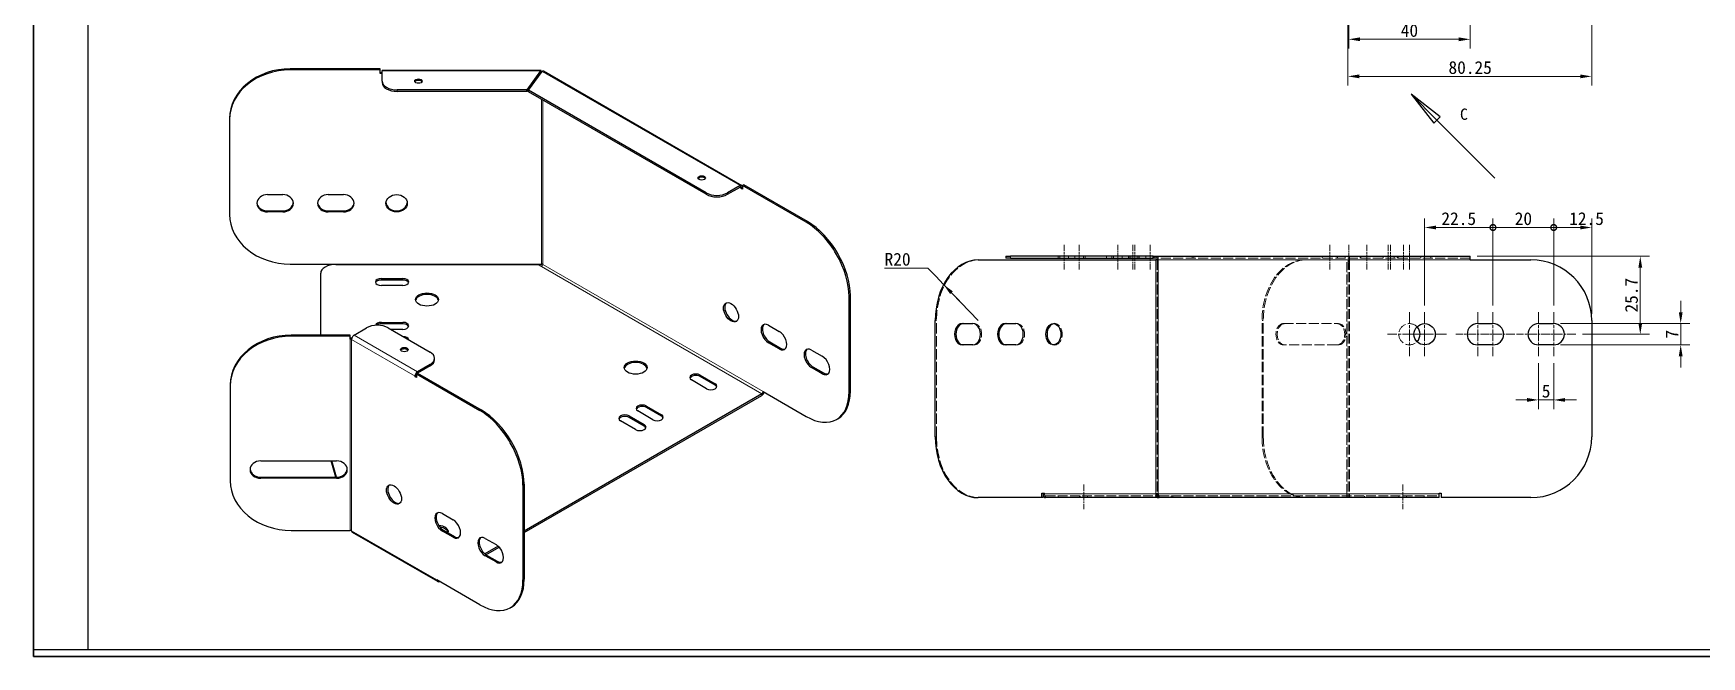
# Model space of a CAD drawing. Header units: millimetres. Extents: x 9 to 887, y 8 to 622.
# Drawn here: x 9 to 558, y 8 to 213 of the extents above; entities that cross this region are included whole.
import ezdxf
from ezdxf.enums import TextEntityAlignment as Align

# ---------------------------------------------------------------- set-up
doc = ezdxf.new("R2010")
doc.units = ezdxf.units.MM
doc.header["$LTSCALE"] = 1.5
doc.linetypes.add('CHAIN', pattern=[0.3543, 0.2362, -0.0295, 0.0591, -0.0295])
doc.linetypes.add('DASHED', pattern=[0.2067, 0.1654, -0.0413])
for name, color, linetype, lineweight, true_color in [('中心标记 (ISO)', 1, 'CHAIN', 18, 0xff0000), ('中心线 (ISO)', 1, 'CHAIN', 18, 0xff0000), ('剖切线 (ISO)', 7, 'CHAIN', 25, 0x008000), ('尺寸 (ISO)', 7, 'Continuous', 18, 0x008000), ('隐藏 (ISO)', 5, 'DASHED', 18, 0x0000ff), ('隐藏窄的 (ISO)', 5, 'DASHED', 18, 0x0000ff)]:
    doc.layers.add(name, color=color, linetype=linetype, lineweight=lineweight, true_color=true_color)
for name, color, linetype, lineweight in [('可见 (ISO)', 7, 'Continuous', 25), ('可见窄的 (ISO)', 7, 'Continuous', 18), ('图框 (ISO)', 7, 'Continuous', 35)]:
    doc.layers.add(name, color=color, linetype=linetype, lineweight=lineweight)
doc.styles.add('HZ_33', font='simfang.ttf')
doc.styles.get("Standard").update_dxf_attribs({"font": 'simfang.ttf'})
doc.styles.add('最新国标', font='simfang.ttf')
doc.dimstyles.new('默认 (GB)', dxfattribs={"dimscale": 1.5, "dimtxt": 2.8, "dimasz": 2.5, "dimexe": 2, "dimexo": 1.5, "dimgap": 0.5, "dimtad": 1, "dimtoh": 1, "dimdsep": 46, "dimtxsty": '最新国标', "dimcen": 0.09, "dimdle": 10, "dimclrd": 256, "dimclre": 256, "dimclrt": 256, "dimaunit": 1, "dimadec": 3, "dimazin": 2, "dimtfac": 0.535714, "dimtdec": 3, "dimtmove": 0, "dimatfit": 3, "dimfxl": 0, "dimtolj": 1, "dimlwd": -1, "dimlwe": -1, "dimarcsym": 0})

# ---------------------------------------------------------------- blocks, each defined once
blk = doc.blocks.new('图框 最新国标')
at = {"layer": '图框 (ISO)'}
for p, q in [((6, 7), (6, 414.5)), ((6, 7), (6, 5.5)), ((6, 7), (6, 5.5)), ((588.5, 5.5), (6, 5.5))]:
    blk.add_line(p, q, dxfattribs=at)
at = {"layer": '图框 (ISO)', "color": 7, "linetype": 'Continuous', "lineweight": 25}
for p, q in [((18, 7), (18, 413)), ((587, 7), (6, 7)), ((587, 7), (18, 7))]:
    blk.add_line(p, q, dxfattribs=at)
at = {"layer": '图框 (ISO)', "lineweight": 30}
blk.add_attdef('零件代号', text='', height=2.5, rotation=180, dxfattribs=at).set_placement((35.5, 409), align=Align.MIDDLE_CENTER)
blk = doc.blocks.new('*D28')
at = {"layer": 'Defpoints', "color": 0, "transparency": 16777216}
for p in [(441.79, 242.94), (522.04, 242), (522.04, 199.33)]:
    blk.add_point(p, dxfattribs=at)
at = {"layer": '尺寸 (ISO)', "color": 116, "true_color": 0x00803f, "transparency": 16777216}
for p, q in [((441.79, 240.69), (441.79, 196.33)), ((522.04, 239.75), (522.04, 196.33)), ((445.54, 199.33), (518.29, 199.33))]:
    blk.add_line(p, q, dxfattribs=at)
for points in [[(445.54, 199.95), (445.54, 198.7), (441.79, 199.33)], [(518.29, 199.95), (518.29, 198.7), (522.04, 199.33)]]:
    blk.add_solid(points, dxfattribs=at)
at = {"layer": '尺寸 (ISO)', "transparency": 16777216, "insert": (482.04, 202.21), "char_height": 4.2, "attachment_point": 5, "style": '最新国标'}
blk.add_mtext('\\A1;80.25', dxfattribs=at)
blk = doc.blocks.new('*D40')
at = {"layer": 'Defpoints', "color": 0, "transparency": 16777216}
for p in [(482.04, 140.11), (538.04, 140.11), (516.79, 114.41)]:
    blk.add_point(p, dxfattribs=at)
at = {"layer": '尺寸 (ISO)', "color": 116, "true_color": 0x00803f, "transparency": 16777216}
for p, q in [((484.29, 140.11), (541.04, 140.11)), ((538.04, 118.16), (538.04, 136.36)), ((519.04, 114.41), (541.04, 114.41))]:
    blk.add_line(p, q, dxfattribs=at)
for points in [[(537.42, 136.36), (538.67, 136.36), (538.04, 140.11)], [(537.42, 118.16), (538.67, 118.16), (538.04, 114.41)]]:
    blk.add_solid(points, dxfattribs=at)
at = {"layer": '尺寸 (ISO)', "transparency": 16777216, "insert": (535.16, 127.26), "char_height": 4.2, "attachment_point": 5, "rotation": 90, "style": '最新国标'}
blk.add_mtext('\\A1;25.7', dxfattribs=at)
blk = doc.blocks.new('*D41')
at = {"layer": 'Defpoints', "color": 0, "transparency": 16777216}
for p in [(509.54, 117.91), (509.54, 110.91), (551.35, 110.91)]:
    blk.add_point(p, dxfattribs=at)
at = {"layer": '尺寸 (ISO)', "color": 116, "true_color": 0x00803f, "transparency": 16777216}
for p, q in [((551.35, 121.66), (551.35, 125.41)), ((511.79, 117.91), (554.35, 117.91)), ((551.35, 117.91), (551.35, 110.91)), ((511.79, 110.91), (554.35, 110.91)), ((551.35, 107.16), (551.35, 103.41))]:
    blk.add_line(p, q, dxfattribs=at)
for points in [[(550.73, 121.66), (551.98, 121.66), (551.35, 117.91)], [(550.73, 107.16), (551.98, 107.16), (551.35, 110.91)]]:
    blk.add_solid(points, dxfattribs=at)
at = {"layer": '尺寸 (ISO)', "transparency": 16777216, "insert": (548.48, 114.41), "char_height": 4.2, "attachment_point": 5, "rotation": 90, "style": '最新国标'}
blk.add_mtext('\\A1;7', dxfattribs=at)
blk = doc.blocks.new('_DotSmall')
at = {"color": 0, "linetype": 'ByBlock', "const_width": 0.5}
blk.add_lwpolyline([(-0.0625, 0, 1), (0.0625, 0, 1)], format="xyb", close=True, dxfattribs=at)
blk = doc.blocks.new('*D42')
at = {"layer": 'Defpoints', "color": 0, "transparency": 16777216}
for p in [(489.54, 149.56), (467.04, 121.66), (489.54, 121.66)]:
    blk.add_point(p, dxfattribs=at)
at = {"layer": '尺寸 (ISO)', "color": 116, "true_color": 0x00803f, "transparency": 16777216}
for p, q in [((467.04, 123.91), (467.04, 152.56)), ((470.79, 149.56), (489.54, 149.56)), ((489.54, 123.91), (489.54, 152.56))]:
    blk.add_line(p, q, dxfattribs=at)
blk.add_solid([(470.79, 150.19), (470.79, 148.94), (467.04, 149.56)], dxfattribs=at)
at = {"layer": '尺寸 (ISO)', "color": 116, "true_color": 0x00803f, "transparency": 16777216, "xscale": 3.75, "yscale": 3.75, "zscale": 3.75}
blk.add_blockref('_DotSmall', (489.54, 149.56), dxfattribs=at)
at = {"layer": '尺寸 (ISO)', "transparency": 16777216, "insert": (478.27, 152.45), "char_height": 4.2, "attachment_point": 5, "style": '最新国标'}
blk.add_mtext('\\A1;22.5', dxfattribs=at)
blk = doc.blocks.new('*D43')
at = {"layer": 'Defpoints', "color": 0, "transparency": 16777216}
for p in [(522.04, 149.56), (509.54, 121.66), (522.04, 118.91)]:
    blk.add_point(p, dxfattribs=at)
at = {"layer": '尺寸 (ISO)', "color": 116, "true_color": 0x00803f, "transparency": 16777216}
for p, q in [((509.54, 123.91), (509.54, 152.56)), ((509.54, 149.56), (518.29, 149.56)), ((522.04, 121.16), (522.04, 152.56))]:
    blk.add_line(p, q, dxfattribs=at)
blk.add_solid([(518.29, 150.19), (518.29, 148.94), (522.04, 149.56)], dxfattribs=at)
at = {"layer": '尺寸 (ISO)', "color": 116, "true_color": 0x00803f, "transparency": 16777216, "xscale": 3.75, "yscale": 3.75, "zscale": 3.75, "rotation": 180}
blk.add_blockref('_DotSmall', (509.54, 149.56), dxfattribs=at)
at = {"layer": '尺寸 (ISO)', "transparency": 16777216, "insert": (520.35, 152.45), "char_height": 4.2, "attachment_point": 5, "style": '最新国标'}
blk.add_mtext('\\A1;12.5', dxfattribs=at)
blk = doc.blocks.new('*D44')
at = {"layer": 'Defpoints', "color": 0, "transparency": 16777216}
for p in [(509.54, 149.56), (489.54, 121.66), (509.54, 121.66)]:
    blk.add_point(p, dxfattribs=at)
at = {"layer": '尺寸 (ISO)', "color": 116, "true_color": 0x00803f, "transparency": 16777216}
for p, q in [((489.54, 123.91), (489.54, 152.56)), ((489.54, 149.56), (509.54, 149.56)), ((509.54, 123.91), (509.54, 152.56))]:
    blk.add_line(p, q, dxfattribs=at)
at = {"layer": '尺寸 (ISO)', "color": 116, "true_color": 0x00803f, "transparency": 16777216, "xscale": 3.75, "yscale": 3.75, "zscale": 3.75, "rotation": 180}
blk.add_blockref('_DotSmall', (489.54, 149.56), dxfattribs=at)
at = {"layer": '尺寸 (ISO)', "color": 116, "true_color": 0x00803f, "transparency": 16777216, "xscale": 3.75, "yscale": 3.75, "zscale": 3.75}
blk.add_blockref('_DotSmall', (509.54, 149.56), dxfattribs=at)
at = {"layer": '尺寸 (ISO)', "transparency": 16777216, "insert": (499.56, 152.44), "char_height": 4.2, "attachment_point": 5, "style": '最新国标'}
blk.add_mtext('\\A1;20', dxfattribs=at)
blk = doc.blocks.new('*D45')
at = {"layer": 'Defpoints', "color": 0, "transparency": 16777216}
for p in [(504.54, 107.16), (509.54, 107.16), (504.54, 92.78)]:
    blk.add_point(p, dxfattribs=at)
at = {"layer": '尺寸 (ISO)', "color": 116, "true_color": 0x00803f, "transparency": 16777216}
for p, q in [((504.54, 104.91), (504.54, 89.78)), ((509.54, 104.91), (509.54, 89.78)), ((500.79, 92.78), (497.04, 92.78)), ((509.54, 92.78), (504.54, 92.78)), ((513.29, 92.78), (517.04, 92.78))]:
    blk.add_line(p, q, dxfattribs=at)
for points in [[(500.79, 93.41), (500.79, 92.16), (504.54, 92.78)], [(513.29, 93.41), (513.29, 92.16), (509.54, 92.78)]]:
    blk.add_solid(points, dxfattribs=at)
at = {"layer": '尺寸 (ISO)', "transparency": 16777216, "insert": (507.04, 95.65), "char_height": 4.2, "attachment_point": 5, "style": '最新国标'}
blk.add_mtext('\\A1;5', dxfattribs=at)
blk = doc.blocks.new('二维转换剖视图2')
at = {"layer": '剖切线 (ISO)', "linetype": 'Continuous'}
for p, q in [((314.07, 123.29), (308.41, 128.95)), ((314.77, 124), (308.41, 128.95)), ((308.41, 128.95), (313.36, 122.58)), ((313.36, 122.58), (314.77, 124)), ((326.8, 110.56), (314.07, 123.29))]:
    blk.add_line(p, q, dxfattribs=at)
at = {"layer": '剖切线 (ISO)', "linetype": 'Continuous', "flags": 128}
blk.add_lwpolyline([(314.77, 124), (308.41, 128.95), (313.36, 122.58), (314.77, 124)], dxfattribs=at)
at = {"layer": '剖切线 (ISO)'}
blk.add_solid([(314.77, 124), (308.41, 128.95), (313.36, 122.58), (314.77, 124)], dxfattribs=at)
at = {"layer": '剖切线 (ISO)', "insert": (319.13, 123.29), "char_height": 2.5, "attachment_point": 7, "style": 'HZ_33'}
blk.add_mtext('C', dxfattribs=at)
blk = doc.blocks.new('*D68')
at = {"layer": 'Defpoints', "color": 0, "transparency": 16777216}
for p in [(308.68, 130.78), (320.07, 118.91)]:
    blk.add_point(p, dxfattribs=at)
at = {"layer": '尺寸 (ISO)', "color": 116, "true_color": 0x00803f, "transparency": 16777216}
for p, q in [((289.17, 136.2), (303.49, 136.2)), ((303.49, 136.2), (306.09, 133.49)), ((308.68, 130.78), (306.09, 133.49)), ((320.07, 118.91), (308.68, 130.78)), ((311.28, 128.07), (313.87, 125.37))]:
    blk.add_line(p, q, dxfattribs=at)
blk.add_solid([(311.73, 128.51), (310.83, 127.64), (308.68, 130.78)], dxfattribs=at)
at = {"layer": '尺寸 (ISO)', "transparency": 16777216, "insert": (293.53, 139.07), "char_height": 4.2, "attachment_point": 5, "style": '最新国标'}
blk.add_mtext('\\A1;R20', dxfattribs=at)
blk = doc.blocks.new('*D72')
at = {"layer": 'Defpoints', "color": 0, "transparency": 16777216}
for p in [(442.04, 242.34), (482.04, 243.54), (482.04, 211.54)]:
    blk.add_point(p, dxfattribs=at)
at = {"layer": '尺寸 (ISO)', "color": 116, "true_color": 0x00803f, "transparency": 16777216}
for p, q in [((442.04, 240.09), (442.04, 208.54)), ((482.04, 241.29), (482.04, 208.54)), ((445.79, 211.54), (478.29, 211.54))]:
    blk.add_line(p, q, dxfattribs=at)
for points in [[(445.79, 212.16), (445.79, 210.91), (442.04, 211.54)], [(478.29, 212.16), (478.29, 210.91), (482.04, 211.54)]]:
    blk.add_solid(points, dxfattribs=at)
at = {"layer": '尺寸 (ISO)', "transparency": 16777216, "insert": (462.04, 214.41), "char_height": 4.2, "attachment_point": 5, "style": '最新国标'}
blk.add_mtext('\\A1;40', dxfattribs=at)

msp = doc.modelspace()

# ---------------------------------------------------------------- linework, layer by layer
at = {"layer": '中心标记 (ISO)', "ltscale": 10.741571}
for p, q in [((462.0411, 121.66), (462.0411, 107.16)), ((467.0411, 121.66), (467.0411, 107.16)), ((484.5411, 121.66), (484.5411, 107.16)), ((489.5411, 121.66), (489.5411, 107.16)), ((504.5411, 121.66), (504.5411, 107.16)), ((509.5411, 121.66), (509.5411, 107.16)), ((469.2911, 114.41), (454.7911, 114.41)), ((474.2911, 114.41), (459.7911, 114.41))]:
    msp.add_line(p, q, dxfattribs=at)
at = {"layer": '中心标记 (ISO)', "ltscale": 8.148754}
for p, q in [((488.2911, 114.41), (477.2911, 114.41)), ((496.7911, 114.41), (485.7911, 114.41)), ((508.2911, 114.41), (497.2911, 114.41)), ((516.7911, 114.41), (505.7911, 114.41))]:
    msp.add_line(p, q, dxfattribs=at)
at = {"layer": '中心线 (ISO)', "ltscale": 6.00042}
for p, q in [((348.3494, 143.86), (348.3494, 135.76)), ((353.2992, 143.86), (353.2992, 135.76)), ((366.0271, 135.76), (366.0271, 143.86)), ((370.9768, 143.86), (370.9768, 135.76)), ((371.6839, 143.86), (371.6839, 135.76)), ((376.6337, 143.86), (376.6337, 135.76)), ((435.8598, 143.86), (435.8598, 135.76)), ((442.0411, 135.76), (442.0411, 143.86)), ((448.0411, 143.86), (448.0411, 135.76)), ((455.0411, 143.86), (455.0411, 135.76)), ((455.8598, 143.86), (455.8598, 135.76)), ((460.0411, 143.86), (460.0411, 135.76)), ((462.0411, 135.76), (462.0411, 143.86)), ((467.0411, 143.86), (467.0411, 135.76)), ((354.8548, 64.96), (354.8548, 56.86)), ((459.8411, 64.96), (459.8411, 56.86))]:
    msp.add_line(p, q, dxfattribs=at)
at = {"layer": '可见 (ISO)'}
for p, q in [((123.1935, 201.8026), (93.5935, 201.8026)), ((123.1935, 201.4562), (93.5935, 201.4562)), ((123.1935, 201.4562), (123.1935, 201.8026)), ((123.1935, 200.2315), (123.1935, 201.4562)), ((123.1935, 200.5779), (123.7935, 200.5779)), ((123.7935, 200.2315), (123.1935, 200.2315)), ((123.7935, 201.33), (123.7935, 201.1098)), ((123.7935, 201.33), (176.0665, 201.33)), ((123.7935, 197.7612), (123.7935, 201.1098)), ((123.7935, 197.7612), (123.7935, 197.2713)), ((175.9393, 201.1098), (171.4658, 194.8744)), ((175.9393, 200.6199), (171.4658, 194.3845)), ((172.0201, 194.7419), (176.4936, 200.9772)), ((175.9393, 200.6199), (175.9393, 201.1098)), ((176.264, 200.8228), (176.264, 200.6572)), ((176.9788, 201.103), (242.2505, 163.4183)), ((171.4658, 194.8744), (128.7935, 194.8744)), ((171.4658, 194.3845), (128.7935, 194.3845)), ((171.4658, 194.3845), (171.4658, 194.8744)), ((230.4782, 160.991), (172.0201, 194.7419)), ((172.0201, 194.252), (172.0201, 194.7419)), ((230.4782, 160.5011), (172.0201, 194.252)), ((73.5935, 185.4727), (73.5935, 185.1263)), ((73.5935, 185.1263), (73.5935, 153.8545)), ((86.0935, 160.3864), (91.0935, 160.3864)), ((106.0935, 160.3864), (111.0935, 160.3864)), ((241.6505, 163.3589), (237.5493, 160.991)), ((237.5493, 160.5011), (241.6505, 162.869)), ((242.0748, 162.3791), (242.0748, 162.624)), ((242.0748, 162.3791), (242.499, 162.624)), ((242.499, 162.1341), (242.0748, 162.3791)), ((242.9233, 163.6038), (242.499, 163.3589)), ((263.4294, 151.2747), (242.499, 163.3589)), ((242.499, 163.3589), (242.499, 162.1341)), ((263.8537, 151.5197), (242.9233, 163.6038)), ((86.0935, 155.0174), (91.0935, 155.0174)), ((91.0935, 154.671), (86.0935, 154.671)), ((106.0935, 155.0174), (111.0935, 155.0174)), ((111.0935, 154.671), (106.0935, 154.671)), ((93.5935, 137.5245), (176.264, 137.5245)), ((108.5935, 137.381), (175.064, 137.381)), ((176.264, 136.6882), (175.064, 137.381)), ((320.0651, 138.91), (378.522, 138.91)), ((329.2073, 140.11), (330.6717, 140.11)), ((329.2073, 140.11), (329.2073, 139.51)), ((330.6717, 139.51), (329.2073, 139.51)), ((377.6735, 140.11), (330.6717, 140.11)), ((330.6717, 139.51), (377.6735, 139.51)), ((377.6735, 140.11), (379.3705, 140.11)), ((377.6735, 139.51), (377.6735, 140.11)), ((379.3705, 139.51), (377.6735, 139.51)), ((379.3705, 138.91), (378.522, 138.91)), ((379.3705, 140.11), (482.0411, 140.11)), ((379.3705, 138.91), (379.3705, 140.11)), ((482.0411, 138.91), (482.0411, 140.11)), ((482.0411, 138.91), (502.0411, 138.91)), ((103.5935, 114.1031), (103.5935, 134.4943)), ((123.5935, 132.7622), (130.5935, 132.7622)), ((130.5935, 132.2723), (123.5935, 132.2723)), ((130.5935, 130.4528), (123.5935, 130.4528)), ((277.5715, 95.508), (277.5715, 126.7798)), ((277.9958, 95.753), (277.9958, 127.0248)), ((114.6177, 114.1451), (118.7189, 116.513)), ((123.5935, 118.3285), (130.5935, 118.3285)), ((130.5935, 117.8386), (123.5935, 117.8386)), ((125.79, 116.513), (139.615, 108.5311)), ((130.5935, 116.0191), (126.6455, 116.0191)), ((251.055, 117.3493), (254.5906, 115.308)), ((305.923, 80.61), (305.923, 118.91)), ((314.7618, 117.91), (318.2974, 117.91)), ((328.904, 117.91), (332.4395, 117.91)), ((484.5411, 117.91), (489.5411, 117.91)), ((504.5411, 117.91), (509.5411, 117.91)), ((522.0411, 118.91), (522.0411, 80.61)), ((113.3449, 114.1031), (93.842, 114.1031)), ((113.3449, 113.7567), (93.842, 113.7567)), ((113.3449, 113.7567), (113.3449, 114.1031)), ((113.3449, 112.7769), (113.3449, 113.7567)), ((254.5906, 109.5926), (251.055, 111.6338)), ((251.4793, 111.8788), (255.0148, 109.8375)), ((318.2974, 110.91), (314.7618, 110.91)), ((332.4395, 110.91), (328.904, 110.91)), ((489.5411, 110.91), (484.5411, 110.91)), ((509.5411, 110.91), (504.5411, 110.91)), ((139.615, 104.4486), (135.5138, 102.0808)), ((141.0795, 106), (141.0795, 106.4899)), ((265.1972, 109.1843), (268.7327, 107.1431)), ((134.6652, 100.3662), (134.6652, 100.6111)), ((135.0895, 100.6111), (134.6652, 100.3662)), ((135.0895, 100.1212), (134.6652, 100.3662)), ((135.5138, 101.5909), (135.0895, 101.346)), ((135.0895, 101.346), (156.0199, 89.2618)), ((135.0895, 101.346), (135.0895, 100.1212)), ((139.615, 103.9587), (135.5138, 101.5909)), ((135.5138, 101.5909), (156.4441, 89.5068)), ((230.6196, 96.4878), (225.6699, 99.3455)), ((228.4983, 100.9785), (233.4481, 98.1208)), ((233.4481, 97.6309), (228.4983, 100.4886)), ((268.7327, 101.4276), (265.1972, 103.4688)), ((265.6214, 103.7138), (269.157, 101.6726)), ((73.842, 97.7732), (73.842, 97.4268)), ((73.842, 97.4268), (73.842, 66.155)), ((248.863, 94.7732), (170.5863, 49.5801)), ((170.5863, 49.0902), (248.863, 94.2833)), ((249.2873, 95.508), (263.4294, 87.343)), ((212.942, 86.2816), (207.9922, 89.1393)), ((210.8206, 90.7723), (215.7704, 87.9146)), ((215.7704, 87.4247), (210.8206, 90.2824)), ((207.2851, 83.0156), (202.3354, 85.8733)), ((205.1638, 87.5063), (210.1135, 84.6486)), ((210.1135, 84.1587), (205.1638, 87.0164)), ((273.4294, 86.3525), (273.8537, 86.5974)), ((83.842, 72.6869), (108.842, 72.6869)), ((108.6104, 67.3179), (107.081, 72.6869)), ((108.75, 67.3179), (107.2205, 72.6869)), ((83.842, 67.3179), (108.842, 67.3179)), ((108.842, 66.9715), (83.842, 66.9715)), ((170.162, 64.7669), (170.162, 33.4951)), ((170.5863, 65.0119), (170.5863, 33.74)), ((340.9955, 60.61), (320.0651, 60.61)), ((340.9955, 60.61), (340.9955, 62.11)), ((340.9955, 62.11), (341.4198, 62.11)), ((341.4198, 60.61), (340.9955, 60.61)), ((341.4198, 62.11), (341.4198, 61.81)), ((341.4198, 61.81), (341.4198, 60.61)), ((379.1409, 60.61), (342.2683, 60.61)), ((379.3705, 61.81), (378.522, 61.81)), ((379.1409, 61.21), (379.4788, 61.21)), ((379.1409, 61.21), (379.1409, 60.61)), ((379.1409, 60.61), (379.6953, 60.61)), ((471.8411, 60.61), (379.6953, 60.61)), ((471.8411, 61.81), (471.8411, 62.11)), ((471.8411, 62.11), (472.4411, 62.11)), ((471.8411, 60.61), (471.8411, 61.81)), ((472.4411, 62.11), (472.4411, 60.61)), ((502.0411, 60.61), (472.4411, 60.61)), ((143.6455, 55.3364), (147.181, 53.2951)), ((93.842, 49.825), (113.3449, 49.825)), ((147.181, 47.5797), (143.6455, 49.6209)), ((144.0698, 49.8658), (147.6053, 47.8246)), ((142.1263, 32.9458), (114.0177, 49.1742)), ((162.0052, 44.6258), (157.642, 42.1067)), ((157.7876, 47.1714), (161.3232, 45.1302)), ((158.0082, 41.8282), (162.317, 44.3159)), ((161.3232, 39.4147), (157.7876, 41.4559)), ((158.2119, 41.7009), (161.7474, 39.6596)), ((156.0199, 25.3301), (141.8777, 33.4951)), ((166.4441, 24.5845), (166.0199, 24.3395))]:
    msp.add_line(p, q, dxfattribs=at)
msp.add_circle((467.0411, 114.41), 3.5, dxfattribs=at)
for centre, radius, start, end in [((502.0411, 118.91), 20, 0, 90), ((462.0411, 114.41), 3.5, 315.584691, 44.415309), ((484.5411, 114.41), 3.5, 90, 270), ((489.5411, 114.41), 3.5, 270, 90), ((504.5411, 114.41), 3.5, 90, 270), ((509.5411, 114.41), 3.5, 270, 90), ((502.0411, 80.61), 20, 270, 0)]:
    msp.add_arc(centre, radius, start, end, dxfattribs=at)
for centre, major_axis, ratio, start_param, end_param in [((93.5935, 185.4727), (-20, 0), 0.81649658, 4.71238898, 6.28318531), ((93.5935, 185.1263), (-20, 0), 0.81649658, 4.71238898, 6.28318531), ((128.7935, 197.7612), (-5, 0), 0.57735027, 0, 1.57079633), ((135.7935, 197.2713), (1.25, 0), 0.57735027, 0.34629093, 2.79530173), ((176.264, 200.13), (1.2, 0), 0.57735027, 1.47357413, 1.57079633), ((128.7935, 197.2713), (-5, 0), 0.57735027, 0, 1.57079633), ((229.064, 165.4001), (1.25, 0), 0.57735027, 0.34629093, 2.79530173), ((86.0935, 157.5287), (-3.5, 0), 0.81649658, 4.71238898, 7.85398163), ((91.0935, 157.5287), (3.5, 0), 0.81649658, 4.71238898, 7.85398163), ((106.0935, 157.5287), (-3.5, 0), 0.81649658, 4.71238898, 7.85398163), ((111.0935, 157.5287), (3.5, 0), 0.81649658, 4.71238898, 7.85398163), ((234.0137, 163.0323), (-5, 0), 0.57735027, 0.78539816, 2.35619449), ((234.0137, 162.5424), (5, 0), 0.57735027, 3.92699082, 5.49778714), ((241.6505, 162.3791), (0.6, 1.0392), 0.57735027, 5.49778714, 7.06858347), ((241.6505, 162.3791), (0.3, 0.5196), 0.57735027, 5.49778714, 7.06858347), ((93.5935, 153.8545), (-20, 0), 0.81649658, 0, 1.57079633), ((86.0935, 157.8751), (-3.5, 0), 0.81649658, 0.06064632, 1.57079633), ((91.0935, 157.8751), (3.5, 0), 0.81649658, 4.71238898, 6.22253899), ((106.0935, 157.8751), (-3.5, 0), 0.81649658, 0.06064632, 1.57079633), ((111.0935, 157.8751), (3.5, 0), 0.81649658, 4.71238898, 6.22253899), ((128.5935, 157.8751), (-3.5, 0), 0.81649658, 0.06064632, 3.08094633), ((263.4294, 134.9448), (10, -17.3205), 0.57735027, 0.78539816, 2.35619449), ((263.8537, 135.1897), (-10, 17.3205), 0.57735027, 3.92699082, 5.49778714), ((108.5935, 134.4943), (-5, 0), 0.57735027, 4.71238898, 6.28318531), ((176.264, 137.1781), (0.6, 0), 0.57735027, 0.78539816, 1.57079633), ((176.264, 137.1781), (-0.3, -0.5196), 0.57735027, 0.78539816, 2.35619449), ((320.0651, 118.91), (0, 20), 0.70710678, 0, 1.57079633), ((123.5935, 131.6075), (-2, 0), 0.57735027, 4.71238898, 7.85398163), ((123.5935, 131.1176), (-2, 0), 0.57735027, 4.71238898, 6.06942917), ((130.5935, 131.6075), (2, 0), 0.57735027, 4.71238898, 7.85398163), ((130.5935, 131.1176), (2, 0), 0.57735027, 0.21375613, 1.57079633), ((138.5935, 125.3441), (3.75, 0), 0.57735027, 0.11337985, 3.02821281), ((239.1049, 121.8808), (-1.75, 3.0311), 0.57735027, 0.12151715, 3.02007551), ((122.2545, 114.4717), (5, 0), 0.57735027, 0.78539816, 2.35619449), ((123.5935, 117.1738), (-2, 0), 0.57735027, 4.71238898, 6.14342957), ((123.5935, 116.6839), (-2, 0), 0.57735027, 4.71238898, 5.66444112), ((130.5935, 117.1738), (2, 0), 0.57735027, 4.71238898, 7.85398163), ((130.5935, 116.6839), (2, 0), 0.57735027, 0.21375613, 1.57079633), ((251.055, 114.4916), (-1.75, 3.0311), 0.57735027, 5.49778714, 8.6393798), ((251.4793, 114.7365), (-1.75, 3.0311), 0.57735027, 0.12151715, 2.35619449), ((314.7618, 114.41), (0, -3.5), 0.70710678, 3.14159265, 6.28318531), ((315.1861, 114.41), (0, 3.5), 0.70710678, 0, 3.14159265), ((318.2974, 114.41), (0, 3.5), 0.70710678, 3.14159265, 6.28318531), ((328.904, 114.41), (0, -3.5), 0.70710678, 3.14159265, 6.28318531), ((329.3282, 114.41), (0, 3.5), 0.70710678, 0, 3.14159265), ((332.4395, 114.41), (0, 3.5), 0.70710678, 3.14159265, 6.28318531), ((345.2381, 114.41), (0, 3.5), 0.70710678, 0.08581959, 3.05577306), ((93.842, 97.7732), (-20, 0), 0.81649658, 4.71238898, 6.28318531), ((93.842, 97.4268), (-20, 0), 0.81649658, 4.71238898, 6.28318531), ((113.3449, 112.4305), (1.2, 0), 0.57735027, 1.15723243, 1.57079633), ((113.3449, 112.4305), (-0.6, 0), 0.57735027, 3.92699082, 4.71238898), ((114.6177, 113.1653), (0.6, 1.0392), 0.57735027, 0.78539816, 2.35619449), ((130.5935, 112.555), (2, 0), 0.57735027, 0.02635678, 1.54443955), ((254.5906, 112.4503), (1.75, -3.0311), 0.57735027, 5.49778714, 8.6393798), ((265.1972, 106.3266), (-1.75, 3.0311), 0.57735027, 5.49778714, 8.6393798), ((131.1297, 108.8577), (1.25, 0), 0.57735027, 0.34629093, 2.79530173), ((136.0795, 106.4899), (5, 0), 0.57735027, 5.49778714, 7.06858347), ((136.0795, 106), (5, 0), 0.57735027, 5.49778714, 6.28318531), ((207.2851, 102.9381), (3.75, 0), 0.57735027, 0.11337985, 3.02821281), ((255.0148, 112.6953), (1.75, -3.0311), 0.57735027, 5.49778714, 6.16166816), ((265.6214, 106.5715), (-1.75, 3.0311), 0.57735027, 0.12151715, 2.35619449), ((268.7327, 104.2853), (1.75, -3.0311), 0.57735027, 5.49778714, 8.6393798), ((135.5138, 101.101), (-0.6, -1.0392), 0.57735027, 3.92699082, 5.49778714), ((227.0841, 100.162), (-2, 0), 0.57735027, 3.92699082, 7.06858347), ((227.0841, 99.6721), (-2, 0), 0.57735027, 3.92699082, 6.06942917), ((269.157, 104.5303), (1.75, -3.0311), 0.57735027, 5.49778714, 6.16166816), ((232.0338, 97.3043), (2, 0), 0.57735027, 3.92699082, 7.06858347), ((232.0338, 96.8144), (2, 0), 0.57735027, 0.21375613, 0.78539816), ((248.863, 95.2631), (0.3, 0.5196), 0.57735027, 3.92699082, 5.49778714), ((248.863, 95.2631), (0.6, 1.0392), 0.57735027, 3.92699082, 5.0737561), ((263.4294, 103.673), (10, -17.3205), 0.57735027, 5.49778714, 7.06858347), ((263.8537, 103.9179), (10, -17.3205), 0.57735027, 0, 0.78539816), ((156.0199, 72.9319), (10, -17.3205), 0.57735027, 0.78539816, 2.35619449), ((156.4441, 73.1768), (-10, 17.3205), 0.57735027, 3.92699082, 5.49778714), ((203.7496, 86.6898), (-2, 0), 0.57735027, 3.92699082, 7.06858347), ((209.4064, 89.9558), (-2, 0), 0.57735027, 3.92699082, 7.06858347), ((209.4064, 89.4659), (-2, 0), 0.57735027, 3.92699082, 6.06942917), ((214.3562, 87.0981), (2, 0), 0.57735027, 3.92699082, 7.06858347), ((203.7496, 86.1999), (-2, 0), 0.57735027, 3.92699082, 6.06942917), ((208.6993, 83.8321), (2, 0), 0.57735027, 3.92699082, 7.06858347), ((208.6993, 83.3422), (2, 0), 0.57735027, 0.21375613, 0.78539816), ((214.3562, 86.6082), (2, 0), 0.57735027, 0.21375613, 0.78539816), ((320.0651, 80.61), (0, -20), 0.70710678, 4.71238898, 6.28318531), ((83.842, 69.8292), (-3.5, 0), 0.81649658, 4.71238898, 7.85398163), ((108.842, 69.8292), (3.5, 0), 0.81649658, 4.71238898, 7.85398163), ((93.842, 66.155), (-20, 0), 0.81649658, 0, 1.57079633), ((83.842, 70.1756), (-3.5, 0), 0.81649658, 0.06064632, 1.57079633), ((108.842, 70.1756), (3.5, 0), 0.81649658, 4.71238898, 6.22253899), ((128.1599, 61.9092), (-1.75, 3.0311), 0.57735027, 0.12151715, 3.02007551), ((342.2683, 61.81), (0, -1.2), 0.70710678, 4.71238898, 6.28318531), ((143.6455, 52.4786), (-1.75, 3.0311), 0.57735027, 5.49778714, 8.6393798), ((144.0698, 52.7236), (-1.75, 3.0311), 0.57735027, 0.12151715, 2.35619449), ((113.3449, 49.4786), (0.6, 0), 0.57735027, 0.78539816, 1.57079633), ((114.6177, 50.2135), (-0.6, -1.0392), 0.57735027, 5.49778714, 6.28318531), ((141.8777, 49.3351), (3.75, 0), 0.57735027, 6.12472372, 7.696531), ((141.8777, 48.8452), (3.75, 0), 0.57735027, 0.11337985, 1.30723907), ((147.181, 50.4374), (1.75, -3.0311), 0.57735027, 5.49778714, 8.6393798), ((147.6053, 50.6823), (1.75, -3.0311), 0.57735027, 5.49778714, 6.16166816), ((157.7876, 44.3137), (-1.75, 3.0311), 0.57735027, 5.49778714, 8.6393798), ((158.2119, 44.5586), (-1.75, 3.0311), 0.57735027, 0.12151715, 2.35619449), ((161.3232, 42.2724), (1.75, -3.0311), 0.57735027, 5.49778714, 8.6393798), ((161.7474, 42.5174), (1.75, -3.0311), 0.57735027, 5.49778714, 6.16166816), ((142.7263, 33.985), (-0.6, -1.0392), 0.57735027, 5.49778714, 7.06858347), ((156.0199, 41.6601), (10, -17.3205), 0.57735027, 5.49778714, 7.06858347), ((156.4441, 41.905), (10, -17.3205), 0.57735027, 0, 0.78539816)]:
    msp.add_ellipse(centre, major_axis=major_axis, ratio=ratio, start_param=start_param, end_param=end_param, dxfattribs=at)
for centre, major_axis, ratio in [((135.7935, 197.7612), (-1.25, 0), 0.57735027), ((229.064, 165.89), (-1.25, 0), 0.57735027), ((128.5935, 157.5287), (-3.5, 0), 0.81649658), ((138.5935, 125.834), (-3.75, 0), 0.57735027), ((238.6807, 121.6359), (-1.75, 3.0311), 0.57735027), ((344.8139, 114.41), (0, 3.5), 0.70710678), ((131.1297, 109.3476), (-1.25, 0), 0.57735027), ((207.2851, 103.428), (-3.75, 0), 0.57735027), ((127.7356, 61.6642), (1.75, -3.0311), 0.57735027)]:
    msp.add_ellipse(centre, major_axis=major_axis, ratio=ratio, dxfattribs=at)
for points in [[(176.264, 200.8228), (176.175, 201.2443), (176.0861, 201.433), (175.9972, 201.2632), (175.9779, 201.2263), (175.9586, 201.1745), (175.9393, 201.1098)], [(378.522, 61.81), (378.4591, 61.2938), (378.6593, 60.7996), (378.9472, 60.6568), (379.0097, 60.6258), (379.0753, 60.61), (379.1409, 60.61)], [(379.6953, 60.61), (379.6063, 60.61), (379.5174, 60.982), (379.4285, 61.4781), (379.4092, 61.5858), (379.3899, 61.6979), (379.3705, 61.81)]]:
    msp.add_open_spline(points, degree=3, knots=[0, 0, 0, 0, 1.29053144, 1.29053144, 1.29053144, 1.57079633, 1.57079633, 1.57079633, 1.57079633], dxfattribs=at)
for points in [[(176.2128, 200.5834), (176.1216, 200.7483), (176.0304, 200.7727), (175.9393, 200.6199)], [(176.4936, 200.9772), (176.6775, 201.1276), (176.8556, 201.1621), (176.9754, 201.0961)], [(378.9463, 61.81), (378.8697, 61.4958), (378.9953, 61.21), (379.1409, 61.21)]]:
    msp.add_open_spline(points, degree=3, dxfattribs=at)
at = {"layer": '可见窄的 (ISO)'}
for p, q in [((93.5935, 201.4562), (93.5935, 201.8026)), ((175.9393, 201.1098), (123.7935, 201.1098)), ((176.1343, 200.4764), (175.8363, 200.4764)), ((241.6505, 163.3589), (176.4936, 200.9772)), ((128.7935, 194.3845), (128.7935, 194.8744)), ((176.264, 137.5245), (176.264, 191.8017)), ((176.6882, 191.5568), (176.6882, 137.4231)), ((230.4782, 160.991), (230.4782, 160.5011)), ((237.5493, 160.5011), (237.5493, 160.991)), ((241.6505, 162.869), (241.6505, 163.3589)), ((242.0748, 162.624), (241.6505, 162.869)), ((242.0748, 162.624), (242.499, 162.869)), ((86.0935, 155.0174), (86.0935, 154.671)), ((91.0935, 155.0174), (91.0935, 154.671)), ((106.0935, 155.0174), (106.0935, 154.671)), ((111.0935, 155.0174), (111.0935, 154.671)), ((263.8537, 151.5197), (263.4294, 151.2747)), ((176.6882, 137.4231), (249.2873, 95.508)), ((330.6717, 139.51), (330.6717, 140.11)), ((378.522, 61.81), (378.522, 138.91)), ((482.0411, 138.91), (379.3705, 138.91)), ((379.3705, 138.91), (379.3705, 61.81)), ((123.5935, 132.2723), (123.5935, 132.7622)), ((130.5935, 132.2723), (130.5935, 132.7622)), ((248.863, 94.7732), (176.264, 136.6882)), ((277.5715, 126.7798), (277.9958, 127.0248)), ((123.5935, 117.8386), (123.5935, 118.3285)), ((130.5935, 117.8386), (130.5935, 118.3285)), ((93.842, 113.7567), (93.842, 114.1031)), ((113.3449, 49.825), (113.3449, 112.7769)), ((113.7692, 112.6754), (113.7692, 49.7236)), ((134.6652, 100.6111), (113.7692, 112.6754)), ((114.6177, 114.1451), (135.5138, 102.0808)), ((251.4793, 111.8788), (251.055, 111.6338)), ((139.615, 104.4486), (139.615, 103.9587)), ((255.0148, 109.8375), (254.5906, 109.5926)), ((135.0895, 100.8561), (134.6652, 100.6111)), ((135.5138, 102.0808), (135.5138, 101.5909)), ((228.4983, 100.4886), (228.4983, 100.9785)), ((265.6214, 103.7138), (265.1972, 103.4688)), ((269.157, 101.6726), (268.7327, 101.4276)), ((233.4481, 97.6309), (233.4481, 98.1208)), ((248.863, 94.2833), (248.863, 94.7732)), ((277.9958, 95.753), (277.5715, 95.508)), ((156.4441, 89.5068), (156.0199, 89.2618)), ((210.8206, 90.2824), (210.8206, 90.7723)), ((215.7704, 87.4247), (215.7704, 87.9146)), ((205.1638, 87.0164), (205.1638, 87.5063)), ((210.1135, 84.1587), (210.1135, 84.6486)), ((83.842, 67.3179), (83.842, 66.9715)), ((108.842, 67.3179), (108.842, 66.9715)), ((170.162, 64.7669), (170.5863, 65.0119)), ((341.4198, 61.81), (378.522, 61.81)), ((379.3705, 61.81), (471.8411, 61.81)), ((113.7692, 49.7236), (141.8777, 33.4951)), ((143.6455, 49.6209), (144.0698, 49.8658)), ((147.181, 47.5797), (147.6053, 47.8246)), ((157.7876, 41.4559), (158.2119, 41.7009)), ((161.3232, 39.4147), (161.7474, 39.6596)), ((170.5863, 33.74), (170.162, 33.4951))]:
    msp.add_line(p, q, dxfattribs=at)
at = {"layer": '隐藏 (ISO)', "ltscale": 0.761779}
for p, q in [((346.3494, 140.11), (346.3494, 139.51)), ((355.2992, 140.11), (355.2992, 139.51)), ((362.2771, 139.51), (362.2771, 140.11)), ((364.0271, 140.11), (364.0271, 139.51)), ((369.6839, 140.11), (369.6839, 139.51)), ((369.7771, 139.51), (369.7771, 140.11)), ((372.9768, 140.11), (372.9768, 139.51)), ((378.6337, 140.11), (378.6337, 139.51)), ((433.3598, 140.11), (433.3598, 139.51)), ((438.2911, 139.51), (438.2911, 140.11)), ((438.3598, 140.11), (438.3598, 139.51)), ((440.8411, 140.11), (440.8411, 139.51)), ((442.2896, 139.51), (442.2896, 140.11)), ((445.7911, 139.51), (445.7911, 140.11)), ((446.0411, 140.11), (446.0411, 139.51)), ((453.3598, 140.11), (453.3598, 139.51)), ((457.0411, 140.11), (457.0411, 139.51)), ((458.0411, 140.11), (458.0411, 139.51)), ((458.2911, 139.51), (458.2911, 140.11)), ((458.3598, 140.11), (458.3598, 139.51)), ((465.7911, 139.51), (465.7911, 140.11)), ((469.0411, 140.11), (469.0411, 139.51)), ((318.2974, 117.91), (318.7216, 117.91)), ((332.4395, 117.91), (332.8638, 117.91)), ((344.8139, 117.91), (345.2381, 117.91)), ((438.257, 117.91), (438.6813, 117.91)), ((318.2974, 110.91), (318.7216, 110.91)), ((332.4395, 110.91), (332.8638, 110.91)), ((344.8139, 110.91), (345.2381, 110.91)), ((438.6813, 110.91), (438.257, 110.91)), ((341.844, 62.11), (341.4198, 62.11)), ((353.6048, 61.21), (353.6048, 60.61)), ((356.1048, 61.21), (356.1048, 60.61)), ((379.6953, 61.21), (379.6953, 60.61)), ((383.6144, 61.21), (383.6144, 60.61)), ((384.1688, 61.21), (384.1688, 60.61)), ((442.2896, 61.21), (442.2896, 60.61)), ((458.5911, 61.21), (458.5911, 60.61)), ((461.0911, 61.21), (461.0911, 60.61))]:
    msp.add_line(p, q, dxfattribs=at)
at = {"layer": '隐藏 (ISO)', "ltscale": 13.245671}
msp.add_line((482.0411, 139.51), (379.3705, 139.51), dxfattribs=at)
at = {"layer": '隐藏 (ISO)', "ltscale": 1.196656}
for p, q in [((442.2896, 139.51), (442.2896, 138.91)), ((442.2896, 61.21), (442.2896, 61.81))]:
    msp.add_line(p, q, dxfattribs=at)
at = {"layer": '隐藏 (ISO)', "ltscale": 13.725385}
for p, q in [((306.3473, 80.61), (306.3473, 118.91)), ((413.5083, 80.61), (413.5083, 118.91)), ((413.9325, 80.61), (413.9325, 118.91))]:
    msp.add_line(p, q, dxfattribs=at)
at = {"layer": '隐藏 (ISO)', "ltscale": 13.438693}
for p, q in [((420.5793, 117.91), (438.257, 117.91)), ((438.257, 110.91), (420.5793, 110.91))]:
    msp.add_line(p, q, dxfattribs=at)
at = {"layer": '隐藏 (ISO)', "ltscale": 0.380839}
msp.add_line((341.844, 61.81), (341.844, 62.11), dxfattribs=at)
at = {"layer": '隐藏 (ISO)', "ltscale": 12.937316}
msp.add_line((342.2683, 61.21), (379.1409, 61.21), dxfattribs=at)
at = {"layer": '隐藏 (ISO)', "ltscale": 0.718206}
msp.add_line((379.4788, 61.21), (379.6953, 61.21), dxfattribs=at)
at = {"layer": '隐藏 (ISO)', "ltscale": 12.92159}
msp.add_line((379.6953, 61.21), (471.8411, 61.21), dxfattribs=at)
at = {"layer": '隐藏 (ISO)', "ltscale": 1.523657}
for p, q in [((441.4411, 60.61), (441.4411, 61.81)), ((441.8653, 61.81), (441.8653, 60.61))]:
    msp.add_line(p, q, dxfattribs=at)
at = {"layer": '隐藏 (ISO)', "ltscale": 13.356551}
msp.add_arc((462.0411, 114.41), 3.5, 44.415309, 315.584691, dxfattribs=at)
at = {"layer": '隐藏 (ISO)', "ltscale": 12.665669}
for centre, major_axis, start_param, end_param in [((320.4894, 118.91), (0, 20), 0, 1.57079633), ((427.6504, 118.91), (0, 20), 0, 1.57079633), ((428.0747, 118.91), (0, 20), 0, 1.57079633), ((320.4894, 80.61), (0, -20), 4.71238898, 6.28318531), ((427.6504, 80.61), (0, -20), 4.71238898, 6.28318531), ((428.0747, 80.61), (0, -20), 4.71238898, 6.28318531)]:
    msp.add_ellipse(centre, major_axis=major_axis, ratio=0.70710678, start_param=start_param, end_param=end_param, dxfattribs=at)
at = {"layer": '隐藏 (ISO)', "ltscale": 11.821292}
for centre, major_axis, start_param, end_param in [((318.7216, 114.41), (0, -3.5), 0, 3.14159265), ((332.8638, 114.41), (0, -3.5), 0, 3.14159265), ((420.5793, 114.41), (0, -3.5), 3.14159265, 6.28318531), ((421.0036, 114.41), (0, 3.5), 0, 3.14159265), ((438.257, 114.41), (0, 3.5), 3.14159265, 6.28318531), ((438.6813, 114.41), (0, -3.5), 0, 3.14159265)]:
    msp.add_ellipse(centre, major_axis=major_axis, ratio=0.70710678, start_param=start_param, end_param=end_param, dxfattribs=at)
at = {"layer": '隐藏 (ISO)', "ltscale": 12.467141}
msp.add_ellipse((345.2381, 114.41), major_axis=(0, -3.5), ratio=0.70710678, start_param=6.19736572, end_param=9.51059755, dxfattribs=at)
at = {"layer": '隐藏 (ISO)', "ltscale": 1.196656}
msp.add_ellipse((342.2683, 61.81), major_axis=(0, -0.6), ratio=0.70710678, start_param=4.71238898, end_param=6.28318531, dxfattribs=at)
at = {"layer": '隐藏 (ISO)', "ltscale": 1.257005}
msp.add_open_spline([(379.3705, 61.81), (379.4788, 61.4958), (379.587, 61.21), (379.6953, 61.21)], degree=3, dxfattribs=at)
at = {"layer": '隐藏窄的 (ISO)', "ltscale": 0.761779}
for p, q in [((346.9352, 140.11), (346.9352, 139.51)), ((349.7636, 140.11), (349.7636, 139.51)), ((351.8849, 140.11), (351.8849, 139.51)), ((354.7134, 140.11), (354.7134, 139.51)), ((364.6129, 140.11), (364.6129, 139.51)), ((367.4413, 140.11), (367.4413, 139.51)), ((369.5626, 140.11), (369.5626, 139.51)), ((370.2697, 140.11), (370.2697, 139.51)), ((372.391, 140.11), (372.391, 139.51)), ((373.0981, 140.11), (373.0981, 139.51)), ((375.2195, 140.11), (375.2195, 139.51)), ((378.0479, 140.11), (378.0479, 139.51)), ((390.487, 139.51), (390.487, 140.11)), ((391.1076, 140.11), (391.1076, 139.51)), ((448.0411, 140.11), (448.0411, 139.51)), ((455.0411, 140.11), (455.0411, 139.51)), ((460.0411, 140.11), (460.0411, 139.51)), ((467.0411, 140.11), (467.0411, 139.51)), ((306.3473, 118.91), (305.923, 118.91)), ((413.9325, 118.91), (413.5083, 118.91)), ((305.923, 80.61), (306.3473, 80.61)), ((413.5083, 80.61), (413.9325, 80.61)), ((342.2683, 60.61), (342.2683, 61.21)), ((346.3695, 60.61), (346.3695, 61.21)), ((353.4406, 61.21), (353.4406, 60.61)), ((447.2896, 60.61), (447.2896, 61.21)), ((466.8411, 60.61), (466.8411, 61.21))]:
    msp.add_line(p, q, dxfattribs=at)
at = {"layer": '隐藏窄的 (ISO)', "ltscale": 13.087873}
for p, q in [((378.9463, 138.91), (378.9463, 61.81)), ((441.4411, 61.81), (441.4411, 138.91)), ((441.8653, 138.91), (441.8653, 61.81)), ((442.2896, 138.91), (442.2896, 61.81))]:
    msp.add_line(p, q, dxfattribs=at)

# ---------------------------------------------------------------- block references
at = {"xscale": 1.5, "yscale": 1.5, "zscale": 1.5}
msp.add_blockref('图框 最新国标', (0, 0), dxfattribs=at)
at = {"layer": '剖切线 (ISO)', "xscale": 1.5, "yscale": 1.5, "zscale": 1.5}
msp.add_blockref('二维转换剖视图2', (0, 0), dxfattribs=at)

# ---------------------------------------------------------------- dimensions: what is measured, and where the dimension line sits
at = {"layer": '尺寸 (ISO)', "color": 116, "true_color": 0x00803f}
dim = msp.add_linear_dim(base=(522.0411, 199.3287), p1=(441.7925, 242.9365), p2=(522.0411, 241.998), dimstyle='默认 (GB)', override={"dimgap": 0.5, "dimtoh": 0, "dimdec": 2, "dimtol": 0, "dimlim": 0, "dimtp": 0, "dimtm": 0, "dimtdec": 3, "dimtofl": 0, "dimatfit": 1}, dxfattribs=at)
dim.commit()
dim.dimension.update_dxf_attribs({"geometry": '*D28', "text_midpoint": (482.0411, 199.3287), "dimtype": 160})
for base, p1, p2, angle, override, picture, middle in [((482.0411, 211.5365), (442.0411, 242.3365), (482.0411, 243.5365), 180, {"dimgap": 0.5, "dimtoh": 0, "dimdec": 2, "dimtol": 0, "dimlim": 0, "dimtp": 0, "dimtm": 0, "dimtdec": 3, "dimtofl": 0, "dimatfit": 1}, '*D72', (462.0411, 211.5365)), ((489.5411, 149.5624), (467.0411, 121.66), (489.5411, 121.66), 180, {"dimgap": 0.5, "dimtoh": 0, "dimdec": 2, "dimblk2": 'DotSmall', "dimsah": 1, "dimdle": 0, "dimtol": 0, "dimlim": 0, "dimtp": 0, "dimtm": 0, "dimtdec": 3, "dimtofl": 0, "dimatfit": 1}, '*D42', (478.2711, 149.5624)), ((509.5411, 149.5624), (489.5411, 121.66), (509.5411, 121.66), 180, {"dimgap": 0.5, "dimtoh": 0, "dimdec": 2, "dimblk1": 'DotSmall', "dimblk2": 'DotSmall', "dimsah": 1, "dimdle": 0, "dimtol": 0, "dimlim": 0, "dimtp": 0, "dimtm": 0, "dimtdec": 3, "dimtofl": 0, "dimatfit": 1}, '*D44', (499.5611, 149.5624)), ((522.0411, 149.5624), (509.5411, 121.66), (522.0411, 118.91), 180, {"dimgap": 0.5, "dimtoh": 0, "dimdec": 2, "dimblk1": 'DotSmall', "dimsah": 1, "dimdle": 0, "dimtol": 0, "dimlim": 0, "dimtp": 0, "dimtm": 0, "dimtdec": 3, "dimtofl": 0, "dimatfit": 1}, '*D43', (520.3477, 149.5624)), ((538.0411, 140.11), (516.7911, 114.41), (482.0411, 140.11), 90, {"dimgap": 0.5, "dimtoh": 0, "dimdec": 2, "dimtol": 0, "dimlim": 0, "dimtp": 0, "dimtm": 0, "dimtdec": 3, "dimtofl": 0, "dimatfit": 1}, '*D40', (538.0411, 127.26)), ((551.3515, 110.91), (509.5411, 117.91), (509.5411, 110.91), 270, {"dimgap": 0.5, "dimtoh": 0, "dimdec": 2, "dimtol": 0, "dimlim": 0, "dimtp": 0, "dimtm": 0, "dimtdec": 3, "dimtofl": 1, "dimatfit": 1}, '*D41', (551.3515, 114.41)), ((504.5411, 92.7808), (509.5411, 107.16), (504.5411, 107.16), 180, {"dimgap": 0.5, "dimtoh": 0, "dimdec": 2, "dimtol": 0, "dimlim": 0, "dimtp": 0, "dimtm": 0, "dimtdec": 3, "dimtofl": 1, "dimatfit": 1}, '*D45', (507.0411, 92.7808))]:
    dim = msp.add_linear_dim(base=base, p1=p1, p2=p2, angle=angle, dimstyle='默认 (GB)', override=override, dxfattribs=at)
    dim.commit()
    dim.dimension.update_dxf_attribs({"geometry": picture, "text_midpoint": middle, "dimtype": 160})
dim = msp.add_radius_dim(center=(320.0651, 118.91), mpoint=(308.684, 130.7817), dimstyle='默认 (GB)', override={"dimgap": 0.5, "dimtih": 1, "dimdec": 2, "dimlfac": 1.216106, "dimcen": 0, "dimtol": 0, "dimlim": 0, "dimtp": 0, "dimtm": 0, "dimtdec": 3}, dxfattribs=at)
dim.commit()
dim.dimension.update_dxf_attribs({"geometry": '*D68', "text_midpoint": (293.5279, 136.1957), "dimtype": 164})

doc.saveas('drawing.dxf')
